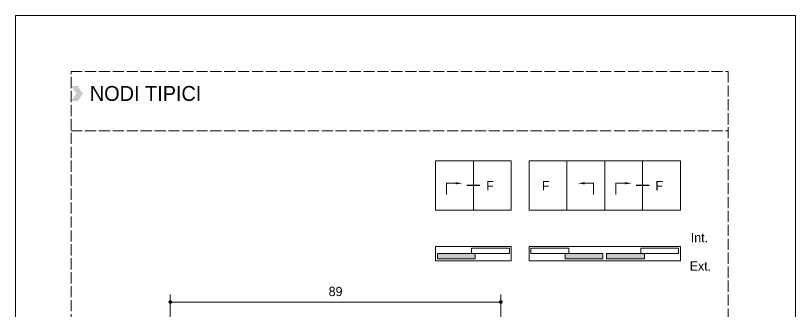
# Model space of a CAD drawing. Header units: millimetres. Extents: x -576 to 4430, y -1196 to 2690.
# Drawn here: x 260 to 470, y -175.5 to -96 of the extents above; entities that cross this region are included whole.
import ezdxf

# ---------------------------------------------------------------- set-up
doc = ezdxf.new("R2010")
doc.units = ezdxf.units.MM
doc.header["$LTSCALE"] = 0.25
doc.header["$MEASUREMENT"] = 0
doc.linetypes.add('ACAD_ISO02W100', pattern=[15, 12, -3])
doc.layers.get('0').update_dxf_attribs({"lineweight": 5})
doc.layers.get('Defpoints').update_dxf_attribs({"lineweight": 5})
doc.layers.add('01_Dimension', color=251, linetype='Continuous', lineweight=9)
doc.layers.add('01_Text', color=40, linetype='Continuous', lineweight=25)
doc.layers.add('01_Fill Border Red', color=7, linetype='Continuous', lineweight=20, true_color=0xe2001a)
doc.layers.add('02_Block Frame', color=7, linetype='Continuous', lineweight=5, true_color=0xe2001a, plot=False)
doc.layers.add('QUOTE', color=254, linetype='Continuous')
doc.styles.add('ALUK Main&Secondary Titles', font='GOTHIC.TTF')
doc.styles.add('Aluk Text', font='GOTHIC.TTF')
doc.dimstyles.new('ALUK Manual 1-1', dxfattribs={"dimtxt": 2.5, "dimasz": 1, "dimexe": 2, "dimexo": 4, "dimgap": 1.5, "dimtad": 3, "dimdec": 1, "dimdsep": 46, "dimtxsty": 'Aluk Text', "dimblk": 'DOT', "dimcen": 0, "dimclrd": 256, "dimclre": 256, "dimclrt": 2, "dimaunit": 1, "dimadec": 0, "dimazin": 0, "dimtfac": 0.7, "dimtdec": 1, "dimtmove": 0, "dimatfit": 3, "dimldrblk": 'DOT', "dimfxl": 1, "dimtolj": 2, "dimlwd": -1, "dimlwe": -1, "dimarcsym": 0})

# ---------------------------------------------------------------- blocks, each defined once
blk = doc.blocks.new('_Dot')
at = {"color": 0, "linetype": 'ByBlock', "lineweight": -2}
blk.add_line((-0.5, 0), (-1, 0), dxfattribs=at)
at = {"color": 0, "linetype": 'ByBlock', "const_width": 0.5}
blk.add_lwpolyline([(-0.25, 0, 1), (0.25, 0, 1)], format="xyb", close=True, dxfattribs=at)
blk = doc.blocks.new('*D249')
at = {"layer": '01_Dimension', "ltscale": 0.25, "transparency": 16777216}
for p, q in [((301.66, -188.85), (301.66, -171.02)), ((390.67, -188.85), (390.67, -171.02)), ((302.66, -173.02), (389.67, -173.02))]:
    blk.add_line(p, q, dxfattribs=at)
at = {"layer": 'Defpoints', "color": 0, "ltscale": 0.25, "transparency": 16777216}
for p in [(390.67, -173.02), (301.66, -192.85), (390.67, -192.85)]:
    blk.add_point(p, dxfattribs=at)
at = {"layer": '01_Dimension', "ltscale": 0.25, "transparency": 16777216, "rotation": 180}
blk.add_blockref('_Dot', (301.66, -173.02), dxfattribs=at)
at = {"layer": '01_Dimension', "ltscale": 0.25, "transparency": 16777216}
blk.add_blockref('_Dot', (390.67, -173.02), dxfattribs=at)
at = {"layer": '01_Dimension', "color": 2, "ltscale": 0.25, "transparency": 16777216, "insert": (346.17, -170.2), "char_height": 2.5, "attachment_point": 5, "style": 'Aluk Text'}
blk.add_mtext('\\A2;89', dxfattribs=at)
blk = doc.blocks.new('PAGE pari')
at = {"layer": '02_Block Frame', "linetype": 'ACAD_ISO02W100'}
blk.add_line((14.93, 266), (191.93, 266), dxfattribs=at)
at = {"layer": '02_Block Frame'}
blk.add_lwpolyline([(0, 0), (0, 297), (210, 297), (210, 0)], close=True, dxfattribs=at)
at = {"layer": '02_Block Frame', "linetype": 'ACAD_ISO02W100'}
blk.add_lwpolyline([(14.93, 15), (14.93, 282), (191.93, 282), (191.93, 15)], close=True, dxfattribs=at)

msp = doc.modelspace()

# ---------------------------------------------------------------- hatches: boundary and pattern name
at = {"layer": '01_Dimension'}
h = msp.add_hatch(color=8, dxfattribs=at)
h.dxf.hatch_style = 1
h.paths.add_polyline_path([(373.582, -159.991), (373.582, -161.404), (383.777, -161.404), (383.777, -159.991)])
h = msp.add_hatch(color=8, dxfattribs=at)
h.dxf.hatch_style = 1
h.paths.add_polyline_path([(407.968, -159.991), (407.968, -161.404), (418.163, -161.404), (418.163, -159.991)])
h = msp.add_hatch(color=8, dxfattribs=at)
h.dxf.hatch_style = 1
h.paths.add_polyline_path([(419.163, -159.991), (419.163, -161.404), (429.358, -161.404), (429.358, -159.991)])

# ---------------------------------------------------------------- linework, layer by layer
at = {"layer": '01_Dimension', "color": 8}
for p, q in [((383.277, -148.323), (383.277, -135.061)), ((408.468, -148.323), (408.468, -135.061)), ((418.663, -148.323), (418.663, -135.061)), ((428.858, -148.323), (428.858, -135.061))]:
    msp.add_line(p, q, dxfattribs=at)
at = {"layer": '01_Dimension'}
for p, q in [((378.822, -141.092), (376.074, -141.092)), ((376.074, -141.092), (376.074, -144.092)), ((412.924, -141.092), (415.671, -141.092)), ((415.671, -141.092), (415.671, -144.092)), ((424.402, -141.092), (421.655, -141.092)), ((421.655, -141.092), (421.655, -144.092))]:
    msp.add_line(p, q, dxfattribs=at)
at = {"layer": '01_Dimension', "color": 8}
for points in [[(393.473, -148.323), (373.082, -148.323), (373.082, -135.061), (393.473, -135.061)], [(439.053, -148.323), (398.273, -148.323), (398.273, -135.061), (439.053, -135.061)], [(373.082, -158.078), (393.473, -158.078), (393.473, -161.904), (373.082, -161.904)], [(392.973, -159.991), (382.777, -159.991), (382.777, -158.578), (392.973, -158.578)], [(439.053, -161.904), (398.273, -161.904), (398.273, -158.078), (439.053, -158.078)], [(398.773, -159.991), (408.968, -159.991), (408.968, -158.578), (398.773, -158.578)], [(438.553, -159.991), (428.358, -159.991), (428.358, -158.578), (438.553, -158.578)], [(439.053, -161.904), (439.053, -161.904), (439.053, -158.078), (439.053, -158.078)], [(373.582, -161.404), (383.777, -161.404), (383.777, -159.991), (373.582, -159.991)], [(418.163, -161.404), (407.968, -161.404), (407.968, -159.991), (418.163, -159.991)], [(419.163, -161.404), (429.358, -161.404), (429.358, -159.991), (419.163, -159.991)]]:
    msp.add_lwpolyline(points, close=True, dxfattribs=at)
at = {"layer": '01_Dimension'}
for points in [[(378.522, -140.792), (378.522, -141.392), (380.322, -141.092)], [(413.224, -140.792), (413.224, -141.392), (411.424, -141.092)], [(424.102, -140.792), (424.102, -141.392), (425.902, -141.092)]]:
    msp.add_solid(points, dxfattribs=at)
at = {"layer": '01_Fill Border Red'}
for points in [[(278.141, -116.96), (276.412, -116.96), (276.73, -114.96), (275, -114.96)], [(276.73, -118.96), (275, -118.96), (278.141, -116.96), (276.412, -116.96)]]:
    msp.add_solid(points, dxfattribs=at)
at = {"layer": 'QUOTE', "color": 3}
for p, q in [((384.995, -141.692), (381.56, -141.692)), ((430.575, -141.692), (427.141, -141.692))]:
    msp.add_line(p, q, dxfattribs=at)

# ---------------------------------------------------------------- block references
msp.add_blockref('PAGE pari', (260, -393))

# ---------------------------------------------------------------- texts
at = {"layer": '01_Text', "insert": (280, -116.96), "char_height": 4, "attachment_point": 4, "style": 'ALUK Main&Secondary Titles'}
msp.add_mtext_dynamic_manual_height_columns('NODI TIPICI', width=120.62971, gutter_width=15, heights=[0], dxfattribs=at)
at = {"layer": '01_Text', "ltscale": 0.25, "char_height": 2.5, "attachment_point": 3, "style": 'Aluk Text'}
for s, insert in [('F', (388.77, -140.514)), ('F', (403.765, -140.514)), ('F', (434.351, -140.514)), ('Int.', (446.472, -154.46)), ('Ext.', (447.293, -162.097))]:
    msp.add_mtext_dynamic_manual_height_columns(s, width=3.17792, gutter_width=12.5, heights=[0], dxfattribs=dict(at, insert=insert))

# ---------------------------------------------------------------- dimensions: what is measured, and where the dimension line sits
at = {"layer": '01_Dimension', "ltscale": 0.25}
dim = msp.add_linear_dim(base=(390.666, -173.018), p1=(301.665, -192.847), p2=(390.666, -192.847), dimstyle='ALUK Manual 1-1', dxfattribs=at)
dim.commit()
dim.dimension.update_dxf_attribs({"geometry": '*D249', "text_midpoint": (346.166, -170.205)})

doc.saveas('drawing.dxf')
